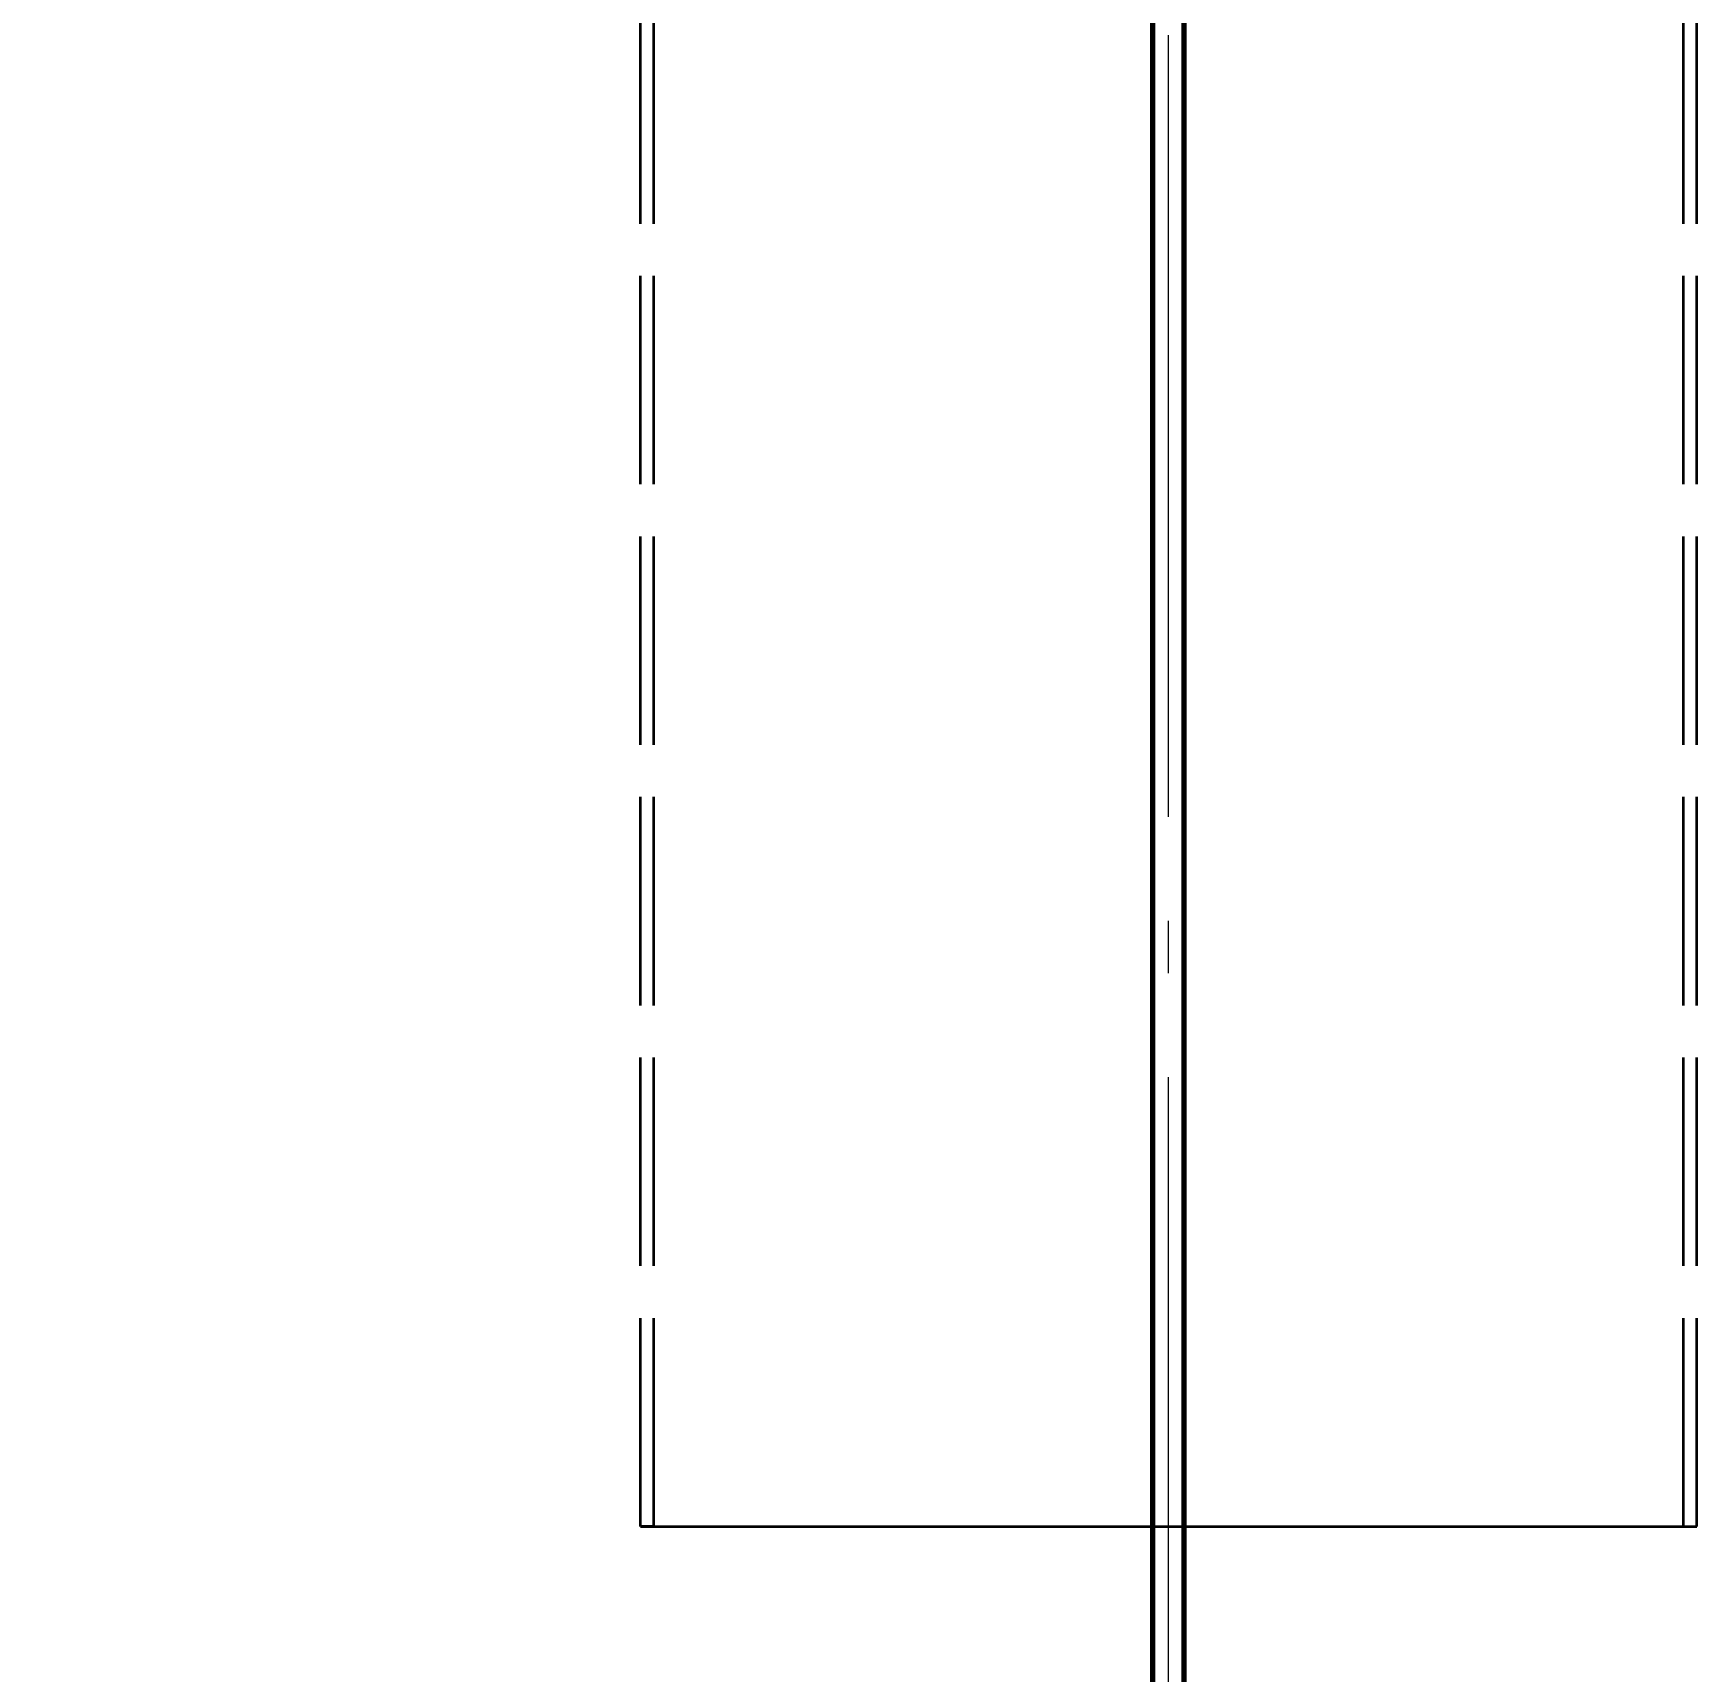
# Model space of a CAD drawing. Header units: millimetres. Extents: x 0 to 1554, y 0 to 420.
# Drawn here: x 94.97 to 126.88, y 268.77 to 300.21 of the extents above; entities that cross this region are included whole.
import ezdxf

# ---------------------------------------------------------------- set-up
doc = ezdxf.new("R2010")
doc.units = ezdxf.units.MM
doc.linetypes.add('IRAM-E-TRAZOS', pattern=[5, 4, -1])
doc.linetypes.add('IRAM-F-TRAZO-PUNTO', pattern=[20, 15, -2, 1, -2])
for name, color, linetype, lineweight in [('01-VISIBLE', 7, 'CONTINUOUS', 70), ('02-OCULTA', 4, 'IRAM-E-TRAZOS', 35), ('03-EJE', 1, 'IRAM-F-TRAZO-PUNTO', 18), ('04-COTA', 3, 'CONTINUOUS', 18)]:
    doc.layers.add(name, color=color, linetype=linetype, lineweight=lineweight)
doc.styles.add('ISO3098', font='isocpeur.ttf')
doc.dimstyles.new('FLAMA-IRAM', dxfattribs={"dimtxt": 3.5, "dimasz": 3.5, "dimexe": 2, "dimexo": 1.5, "dimgap": 1, "dimtad": 1, "dimdec": 1, "dimtxsty": 'ISO3098', "dimblk": 'IRAM_FLECHA', "dimblk1": 'IRAM_FLECHA', "dimblk2": 'IRAM_FLECHA', "dimcen": 2.5, "dimclrd": 256, "dimclre": 256, "dimclrt": 256, "dimazin": 3, "dimtfac": 1, "dimtmove": 0, "dimatfit": 3, "dimlwd": 18, "dimlwe": 18})

# ---------------------------------------------------------------- blocks, each defined once
blk = doc.blocks.new('IRAM_FLECHA')
blk.add_solid([(0, 0), (-1, 0.125), (-1, -0.125)])

msp = doc.modelspace()

# ---------------------------------------------------------------- linework, layer by layer
at = {"layer": '01-VISIBLE'}
for p, q in [((116.45, 151.752), (116.45, 331.352)), ((117.05, 151.752), (117.05, 331.352))]:
    msp.add_line(p, q, dxfattribs=at)
at = {"layer": '02-OCULTA'}
for p, q in [((116.45, 151.752), (116.45, 331.352)), ((117.05, 151.752), (117.05, 331.352)), ((106.618, 271.552), (106.618, 311.552)), ((106.871, 271.552), (106.871, 311.552)), ((126.629, 271.552), (126.629, 311.552)), ((126.882, 271.552), (126.882, 311.552)), ((106.871, 271.552), (106.618, 271.552)), ((126.629, 271.552), (126.882, 271.552))]:
    msp.add_line(p, q, dxfattribs=at)
for points in [[(106.618, 271.552), (106.698, 271.552), (106.778, 271.552), (106.858, 271.552), (106.938, 271.552), (107.018, 271.552), (107.098, 271.552), (107.178, 271.552), (107.258, 271.552), (107.339, 271.552), (107.419, 271.552), (107.499, 271.552), (107.579, 271.552), (107.659, 271.552), (107.739, 271.552), (107.819, 271.552), (107.899, 271.552), (107.979, 271.552), (108.059, 271.552), (108.14, 271.552), (108.22, 271.552), (108.3, 271.552), (108.38, 271.552), (108.46, 271.552), (108.54, 271.552), (108.62, 271.552), (108.7, 271.552), (108.78, 271.552), (108.86, 271.552), (108.94, 271.552), (109.021, 271.552), (109.101, 271.552), (109.181, 271.552), (109.261, 271.552), (109.341, 271.552), (109.421, 271.552), (109.501, 271.552), (109.581, 271.552), (109.661, 271.552), (109.741, 271.552), (109.822, 271.552), (109.902, 271.552), (109.982, 271.552), (110.062, 271.552), (110.142, 271.552), (110.222, 271.552), (110.302, 271.552), (110.382, 271.552), (110.462, 271.552), (110.542, 271.552), (110.623, 271.552), (110.703, 271.552), (110.783, 271.552), (110.863, 271.552), (110.943, 271.552), (111.023, 271.552), (111.103, 271.552), (111.183, 271.552), (111.263, 271.552), (111.343, 271.552), (111.424, 271.552), (111.504, 271.552), (111.584, 271.552), (111.664, 271.552), (111.744, 271.552), (111.824, 271.552), (111.904, 271.552), (111.984, 271.552), (112.064, 271.552), (112.144, 271.552), (112.224, 271.552), (112.305, 271.552), (112.385, 271.552), (112.465, 271.552), (112.545, 271.552), (112.625, 271.552), (112.705, 271.552), (112.785, 271.552), (112.865, 271.552), (112.945, 271.552), (113.025, 271.552), (113.106, 271.552), (113.186, 271.552), (113.266, 271.552), (113.346, 271.552), (113.426, 271.552), (113.506, 271.552), (113.586, 271.552), (113.666, 271.552), (113.746, 271.552), (113.826, 271.552), (113.907, 271.552), (113.987, 271.552), (114.067, 271.552), (114.147, 271.552), (114.227, 271.552), (114.307, 271.552), (114.387, 271.552), (114.467, 271.552), (114.547, 271.552), (114.627, 271.552), (114.708, 271.552), (114.788, 271.552), (114.868, 271.552), (114.948, 271.552), (115.028, 271.552), (115.108, 271.552), (115.188, 271.552), (115.268, 271.552), (115.348, 271.552), (115.428, 271.552), (115.508, 271.552), (115.589, 271.552), (115.669, 271.552), (115.749, 271.552), (115.829, 271.552), (115.909, 271.552), (115.989, 271.552), (116.069, 271.552), (116.149, 271.552), (116.229, 271.552), (116.309, 271.552), (116.39, 271.552), (116.47, 271.552), (116.55, 271.552), (116.63, 271.552), (116.71, 271.552), (116.79, 271.552), (116.87, 271.552), (116.95, 271.552), (117.03, 271.552), (117.11, 271.552), (117.191, 271.552), (117.271, 271.552), (117.351, 271.552), (117.431, 271.552), (117.511, 271.552), (117.591, 271.552), (117.671, 271.552), (117.751, 271.552), (117.831, 271.552), (117.911, 271.552), (117.992, 271.552), (118.072, 271.552), (118.152, 271.552), (118.232, 271.552), (118.312, 271.552), (118.392, 271.552), (118.472, 271.552), (118.552, 271.552), (118.632, 271.552), (118.712, 271.552), (118.792, 271.552), (118.873, 271.552), (118.953, 271.552), (119.033, 271.552), (119.113, 271.552), (119.193, 271.552), (119.273, 271.552), (119.353, 271.552), (119.433, 271.552), (119.513, 271.552), (119.593, 271.552), (119.674, 271.552), (119.754, 271.552), (119.834, 271.552), (119.914, 271.552), (119.994, 271.552), (120.074, 271.552), (120.154, 271.552), (120.234, 271.552), (120.314, 271.552), (120.394, 271.552), (120.475, 271.552), (120.555, 271.552), (120.635, 271.552), (120.715, 271.552), (120.795, 271.552), (120.875, 271.552), (120.955, 271.552), (121.035, 271.552), (121.115, 271.552), (121.195, 271.552), (121.276, 271.552), (121.356, 271.552), (121.436, 271.552), (121.516, 271.552), (121.596, 271.552), (121.676, 271.552), (121.756, 271.552), (121.836, 271.552), (121.916, 271.552), (121.996, 271.552), (122.076, 271.552), (122.157, 271.552), (122.237, 271.552), (122.317, 271.552), (122.397, 271.552), (122.477, 271.552), (122.557, 271.552), (122.637, 271.552), (122.717, 271.552), (122.797, 271.552), (122.877, 271.552), (122.958, 271.552), (123.038, 271.552), (123.118, 271.552), (123.198, 271.552), (123.278, 271.552), (123.358, 271.552), (123.438, 271.552), (123.518, 271.552), (123.598, 271.552), (123.678, 271.552), (123.759, 271.552), (123.839, 271.552), (123.919, 271.552), (123.999, 271.552), (124.079, 271.552), (124.159, 271.552), (124.239, 271.552), (124.319, 271.552), (124.399, 271.552), (124.479, 271.552), (124.56, 271.552), (124.64, 271.552), (124.72, 271.552), (124.8, 271.552), (124.88, 271.552), (124.96, 271.552), (125.04, 271.552), (125.12, 271.552), (125.2, 271.552), (125.28, 271.552), (125.36, 271.552), (125.441, 271.552), (125.521, 271.552), (125.601, 271.552), (125.681, 271.552), (125.761, 271.552), (125.841, 271.552), (125.921, 271.552), (126.001, 271.552), (126.081, 271.552), (126.161, 271.552), (126.242, 271.552), (126.322, 271.552), (126.402, 271.552), (126.482, 271.552), (126.562, 271.552), (126.642, 271.552), (126.722, 271.552), (126.802, 271.552), (126.882, 271.552)], [(106.871, 271.552), (106.951, 271.552), (107.031, 271.552), (107.112, 271.552), (107.192, 271.552), (107.272, 271.552), (107.353, 271.552), (107.433, 271.552), (107.513, 271.552), (107.594, 271.552), (107.674, 271.552), (107.754, 271.552), (107.834, 271.552), (107.915, 271.552), (107.995, 271.552), (108.075, 271.552), (108.156, 271.552), (108.236, 271.552), (108.316, 271.552), (108.397, 271.552), (108.477, 271.552), (108.557, 271.552), (108.638, 271.552), (108.718, 271.552), (108.798, 271.552), (108.879, 271.552), (108.959, 271.552), (109.039, 271.552), (109.12, 271.552), (109.2, 271.552), (109.28, 271.552), (109.361, 271.552), (109.441, 271.552), (109.521, 271.552), (109.602, 271.552), (109.682, 271.552), (109.762, 271.552), (109.842, 271.552), (109.923, 271.552), (110.003, 271.552), (110.083, 271.552), (110.164, 271.552), (110.244, 271.552), (110.324, 271.552), (110.405, 271.552), (110.485, 271.552), (110.565, 271.552), (110.646, 271.552), (110.726, 271.552), (110.806, 271.552), (110.887, 271.552), (110.967, 271.552), (111.047, 271.552), (111.128, 271.552), (111.208, 271.552), (111.288, 271.552), (111.369, 271.552), (111.449, 271.552), (111.529, 271.552), (111.61, 271.552), (111.69, 271.552), (111.77, 271.552), (111.85, 271.552), (111.931, 271.552), (112.011, 271.552), (112.091, 271.552), (112.172, 271.552), (112.252, 271.552), (112.332, 271.552), (112.413, 271.552), (112.493, 271.552), (112.573, 271.552), (112.654, 271.552), (112.734, 271.552), (112.814, 271.552), (112.895, 271.552), (112.975, 271.552), (113.055, 271.552), (113.136, 271.552), (113.216, 271.552), (113.296, 271.552), (113.377, 271.552), (113.457, 271.552), (113.537, 271.552), (113.618, 271.552), (113.698, 271.552), (113.778, 271.552), (113.858, 271.552), (113.939, 271.552), (114.019, 271.552), (114.099, 271.552), (114.18, 271.552), (114.26, 271.552), (114.34, 271.552), (114.421, 271.552), (114.501, 271.552), (114.581, 271.552), (114.662, 271.552), (114.742, 271.552), (114.822, 271.552), (114.903, 271.552), (114.983, 271.552), (115.063, 271.552), (115.144, 271.552), (115.224, 271.552), (115.304, 271.552), (115.385, 271.552), (115.465, 271.552), (115.545, 271.552), (115.626, 271.552), (115.706, 271.552), (115.786, 271.552), (115.866, 271.552), (115.947, 271.552), (116.027, 271.552), (116.107, 271.552), (116.188, 271.552), (116.268, 271.552), (116.348, 271.552), (116.429, 271.552), (116.509, 271.552), (116.589, 271.552), (116.67, 271.552), (116.75, 271.552), (116.83, 271.552), (116.911, 271.552), (116.991, 271.552), (117.071, 271.552), (117.152, 271.552), (117.232, 271.552), (117.312, 271.552), (117.393, 271.552), (117.473, 271.552), (117.553, 271.552), (117.634, 271.552), (117.714, 271.552), (117.794, 271.552), (117.874, 271.552), (117.955, 271.552), (118.035, 271.552), (118.115, 271.552), (118.196, 271.552), (118.276, 271.552), (118.356, 271.552), (118.437, 271.552), (118.517, 271.552), (118.597, 271.552), (118.678, 271.552), (118.758, 271.552), (118.838, 271.552), (118.919, 271.552), (118.999, 271.552), (119.079, 271.552), (119.16, 271.552), (119.24, 271.552), (119.32, 271.552), (119.401, 271.552), (119.481, 271.552), (119.561, 271.552), (119.642, 271.552), (119.722, 271.552), (119.802, 271.552), (119.882, 271.552), (119.963, 271.552), (120.043, 271.552), (120.123, 271.552), (120.204, 271.552), (120.284, 271.552), (120.364, 271.552), (120.445, 271.552), (120.525, 271.552), (120.605, 271.552), (120.686, 271.552), (120.766, 271.552), (120.846, 271.552), (120.927, 271.552), (121.007, 271.552), (121.087, 271.552), (121.168, 271.552), (121.248, 271.552), (121.328, 271.552), (121.409, 271.552), (121.489, 271.552), (121.569, 271.552), (121.65, 271.552), (121.73, 271.552), (121.81, 271.552), (121.89, 271.552), (121.971, 271.552), (122.051, 271.552), (122.131, 271.552), (122.212, 271.552), (122.292, 271.552), (122.372, 271.552), (122.453, 271.552), (122.533, 271.552), (122.613, 271.552), (122.694, 271.552), (122.774, 271.552), (122.854, 271.552), (122.935, 271.552), (123.015, 271.552), (123.095, 271.552), (123.176, 271.552), (123.256, 271.552), (123.336, 271.552), (123.417, 271.552), (123.497, 271.552), (123.577, 271.552), (123.658, 271.552), (123.738, 271.552), (123.818, 271.552), (123.898, 271.552), (123.979, 271.552), (124.059, 271.552), (124.139, 271.552), (124.22, 271.552), (124.3, 271.552), (124.38, 271.552), (124.461, 271.552), (124.541, 271.552), (124.621, 271.552), (124.702, 271.552), (124.782, 271.552), (124.862, 271.552), (124.943, 271.552), (125.023, 271.552), (125.103, 271.552), (125.184, 271.552), (125.264, 271.552), (125.344, 271.552), (125.425, 271.552), (125.505, 271.552), (125.585, 271.552), (125.666, 271.552), (125.746, 271.552), (125.826, 271.552), (125.906, 271.552), (125.987, 271.552), (126.067, 271.552), (126.147, 271.552), (126.228, 271.552), (126.308, 271.552), (126.388, 271.552), (126.469, 271.552), (126.549, 271.552), (126.629, 271.552)]]:
    msp.add_lwpolyline(points, dxfattribs=at)
at = {"layer": '03-EJE'}
msp.add_line((116.75, 125.172), (116.75, 364.828), dxfattribs=at)

# ---------------------------------------------------------------- dimensions: what is measured, and where the dimension line sits
at = {"layer": '04-COTA'}
msp.add_linear_dim(base=(59.75, 125.972), p1=(77.75, 125.972), p2=(107.95, 364.028), angle=90, text='<>±2', dimstyle='FLAMA-IRAM', override={"dimlfac": 5}, dxfattribs=at).render()

doc.saveas('drawing.dxf')
